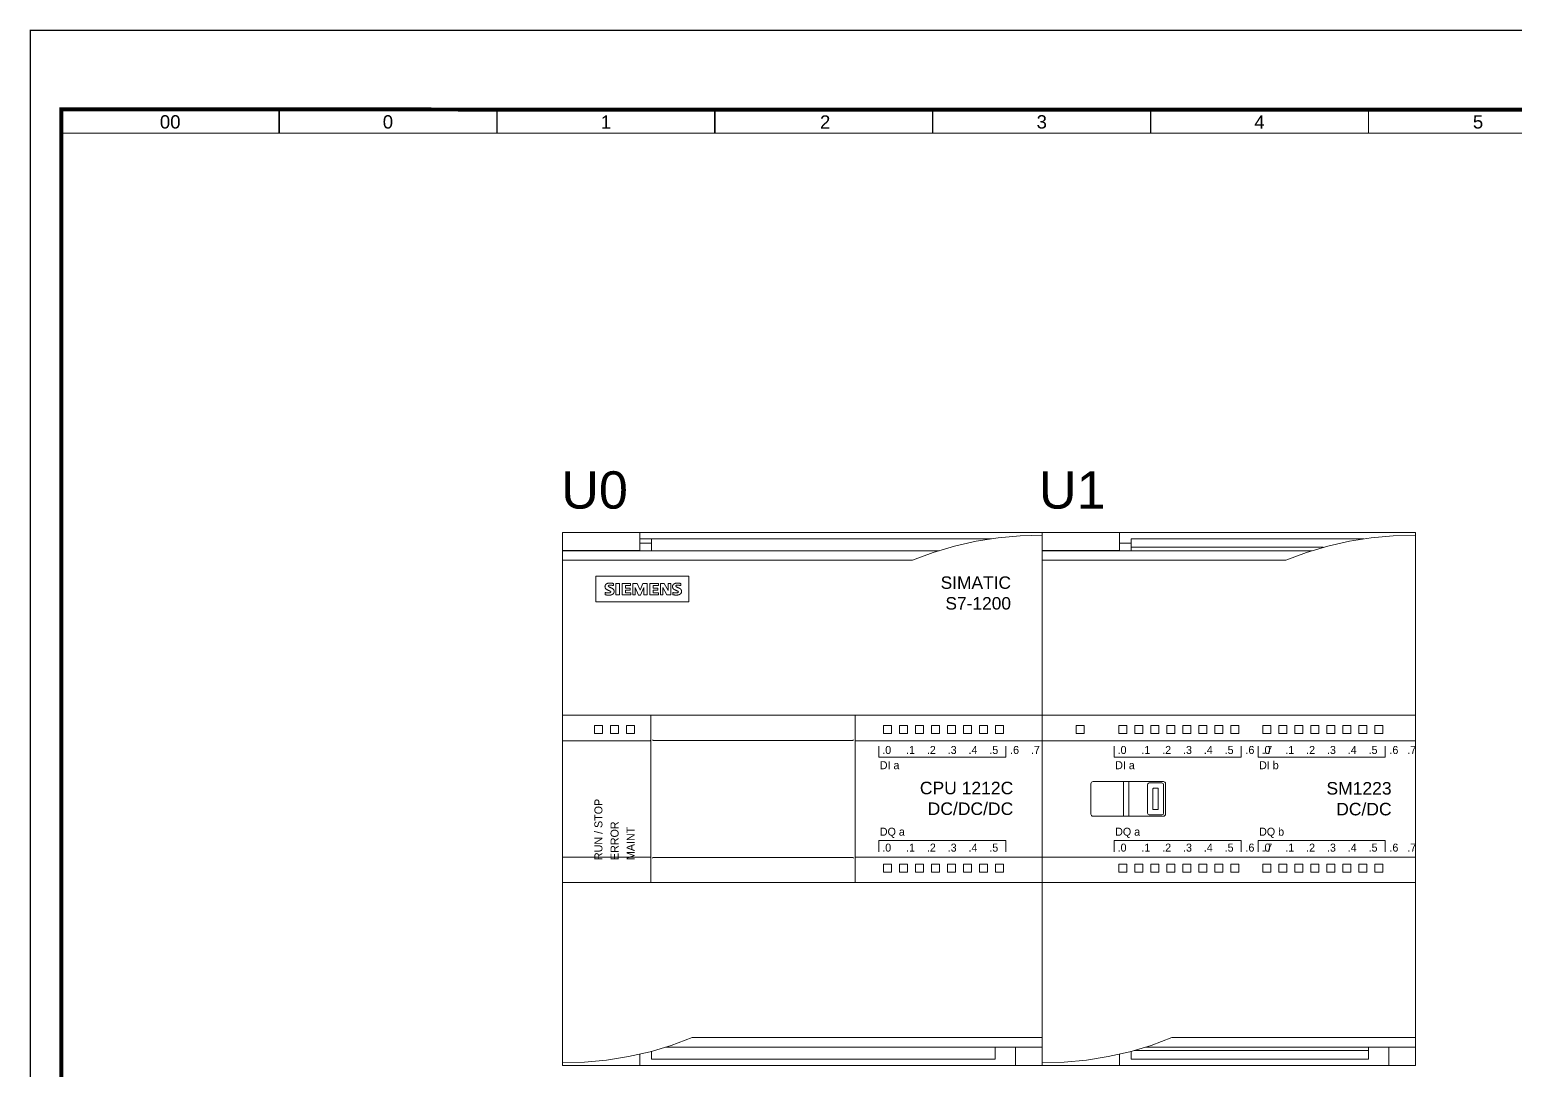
# Model space of a CAD drawing. Header units: millimetres. Extents: x 0 to 3797, y 0 to 1394.
# Drawn here: x 0 to 278.6, y 102 to 297.2 of the extents above; entities that cross this region are included whole.
import ezdxf
from ezdxf.enums import TextEntityAlignment as Align

# ---------------------------------------------------------------- set-up
doc = ezdxf.new("R2010")
doc.units = ezdxf.units.MM
doc.layers.add('eProC - L2', color=41, linetype='Continuous', lineweight=20)
doc.styles.get("Standard").update_dxf_attribs({"font": 'arial.ttf'})

# ---------------------------------------------------------------- blocks, each defined once
blk = doc.blocks.new('eProC_B1200_12')
at = {"layer": 'eProC - L2'}
for p, q in [((0, -46.8), (0, 0)), ((0, 0), (14.5, 0)), ((14.5, 0), (14.5, -0.16)), ((90, 0), (90, -0.15)), ((14.5, -0.16), (14.5, -0.58)), ((14.5, -0.58), (14.5, -1.26)), ((14.5, -1.2), (80.51, -1.2)), ((14.5, -1.26), (14.5, -2.2)), ((14.5, -2), (16.7, -2)), ((14.5, -2.2), (14.5, -3.39)), ((16.7, -1.2), (16.7, -2.8)), ((73.55, -2.58), (69.57, -3.76)), ((77.61, -1.66), (73.55, -2.58)), ((81.71, -1.01), (77.61, -1.66)), ((85.85, -0.63), (81.71, -1.01)), ((85, 0), (90, 0)), ((90, -0.53), (85.85, -0.63)), ((90, -0.15), (90, -0.53)), ((90, -100), (90, -0.4)), ((0, -3.43), (14.5, -3.43)), ((0, -3.44), (70.68, -3.44)), ((0, -5.21), (65.68, -5.21)), ((14.5, -3.39), (14.5, -3.43)), ((14.5, -3.43), (14.5, -3.44)), ((16.7, -2.8), (16.7, -3.3)), ((16.7, -3.3), (16.7, -3.44)), ((69.57, -3.76), (65.68, -5.21)), ((6.25, -8.23), (6.25, -13.03)), ((6.25, -8.23), (23.75, -8.23)), ((23.75, -8.23), (23.75, -13.03)), ((9.56, -10), (9.56, -9.59)), ((10.04, -11.74), (10.04, -9.57)), ((10.71, -9.57), (10.04, -9.57)), ((10.71, -11.74), (10.71, -9.57)), ((11.21, -11.74), (11.21, -9.57)), ((12.8, -9.57), (11.21, -9.57)), ((11.84, -10.46), (11.84, -9.98)), ((11.84, -9.98), (12.8, -9.98)), ((12.69, -10.46), (11.84, -10.46)), ((11.84, -11.33), (11.84, -10.83)), ((11.84, -10.83), (12.69, -10.83)), ((12.69, -10.83), (12.69, -10.46)), ((12.8, -9.98), (12.8, -9.57)), ((13.22, -11.74), (13.22, -9.57)), ((14, -9.57), (13.22, -9.57)), ((13.65, -11.74), (13.65, -10.37)), ((13.65, -10.37), (14.25, -11.77)), ((14.57, -10.87), (14, -9.57)), ((15.1, -9.57), (14.57, -10.87)), ((14.64, -11.77), (15.26, -10.35)), ((15.88, -9.57), (15.1, -9.57)), ((15.26, -11.74), (15.26, -10.35)), ((15.88, -11.74), (15.88, -9.57)), ((16.39, -11.74), (16.39, -9.57)), ((18, -9.57), (16.39, -9.57)), ((17.03, -10.46), (17.03, -9.98)), ((17.03, -9.98), (18, -9.98)), ((17.88, -10.46), (17.03, -10.46)), ((17.03, -11.33), (17.03, -10.83)), ((17.03, -10.83), (17.88, -10.83)), ((17.88, -10.83), (17.88, -10.46)), ((18, -9.98), (18, -9.57)), ((18.39, -11.74), (18.39, -9.57)), ((19.1, -9.57), (18.39, -9.57)), ((18.83, -11.74), (18.83, -10.37)), ((18.83, -10.37), (19.61, -11.74)), ((19.86, -10.9), (19.1, -9.57)), ((19.86, -9.57), (19.86, -10.9)), ((20.32, -9.57), (19.86, -9.57)), ((20.32, -11.74), (20.32, -9.57)), ((22.21, -10), (22.21, -9.59)), ((6.25, -13.03), (23.75, -13.03)), ((8.02, -11.7), (8.02, -11.26)), ((10.04, -11.74), (10.71, -11.74)), ((11.21, -11.74), (12.82, -11.74)), ((12.82, -11.33), (11.84, -11.33)), ((12.82, -11.74), (12.82, -11.33)), ((13.22, -11.74), (13.65, -11.74)), ((14.25, -11.77), (14.64, -11.77)), ((15.26, -11.74), (15.88, -11.74)), ((16.39, -11.74), (18.02, -11.74)), ((18.02, -11.33), (17.03, -11.33)), ((18.02, -11.74), (18.02, -11.33)), ((18.39, -11.74), (18.83, -11.74)), ((19.61, -11.74), (20.32, -11.74)), ((20.69, -11.67), (20.69, -11.26)), ((0, -34.32), (90, -34.32)), ((16.6, -65.68), (16.6, -34.32)), ((54.9, -34.32), (54.9, -65.68)), ((7.52, -36.25), (6.02, -36.25)), ((7.52, -37.75), (6.02, -37.75)), ((10.52, -36.25), (9.02, -36.25)), ((10.52, -37.75), (9.02, -37.75)), ((13.52, -36.25), (12.02, -36.25)), ((13.52, -37.75), (12.02, -37.75)), ((61.75, -36.25), (60.25, -36.25)), ((61.75, -37.75), (60.25, -37.75)), ((64.75, -36.25), (63.25, -36.25)), ((64.75, -37.75), (63.25, -37.75)), ((67.75, -36.25), (66.25, -36.25)), ((67.75, -37.75), (66.25, -37.75)), ((70.75, -36.25), (69.25, -36.25)), ((70.75, -37.75), (69.25, -37.75)), ((73.75, -36.25), (72.25, -36.25)), ((73.75, -37.75), (72.25, -37.75)), ((76.75, -36.25), (75.25, -36.25)), ((76.75, -37.75), (75.25, -37.75)), ((79.75, -36.25), (78.25, -36.25)), ((79.75, -37.75), (78.25, -37.75)), ((82.75, -36.25), (81.25, -36.25)), ((82.75, -37.75), (81.25, -37.75)), ((16.4, -39.08), (0, -39.08)), ((54.4, -39.03), (17.1, -39.03)), ((90, -39.08), (55.1, -39.08)), ((59.36, -40.08), (59.36, -42.17)), ((83.19, -42.17), (83.19, -40.08)), ((59.36, -42.17), (83.19, -42.17)), ((0, -100), (0, -46.84)), ((59.36, -59.92), (59.36, -57.83)), ((59.36, -57.83), (83.19, -57.83)), ((83.19, -57.83), (83.19, -59.92)), ((16.4, -60.92), (0, -60.92)), ((54.4, -60.97), (17.1, -60.97)), ((90, -60.92), (55.1, -60.92)), ((61.75, -62.25), (60.25, -62.25)), ((61.75, -63.75), (60.25, -63.75)), ((64.75, -62.25), (63.25, -62.25)), ((64.75, -63.75), (63.25, -63.75)), ((67.75, -62.25), (66.25, -62.25)), ((67.75, -63.75), (66.25, -63.75)), ((70.75, -62.25), (69.25, -62.25)), ((70.75, -63.75), (69.25, -63.75)), ((73.75, -62.25), (72.25, -62.25)), ((73.75, -63.75), (72.25, -63.75)), ((76.75, -62.25), (75.25, -62.25)), ((76.75, -63.75), (75.25, -63.75)), ((79.75, -62.25), (78.25, -62.25)), ((79.75, -63.75), (78.25, -63.75)), ((82.75, -62.25), (81.25, -62.25)), ((82.75, -63.75), (81.25, -63.75)), ((90, -65.68), (0, -65.68)), ((12.39, -98.34), (16.45, -97.42)), ((16.45, -97.42), (20.43, -96.24)), ((16.7, -98.8), (16.7, -97.35)), ((90, -96.56), (19.32, -96.56)), ((20.43, -96.24), (24.32, -94.79)), ((90, -94.79), (24.32, -94.79)), ((81.2, -96.7), (81.2, -96.56)), ((81.2, -97.2), (81.2, -96.7)), ((81.2, -98.8), (81.2, -97.2)), ((85, -96.57), (85, -96.56)), ((85, -96.61), (85, -96.57)), ((85, -96.57), (90, -96.57)), ((85, -97.8), (85, -96.61)), ((0, -99.47), (4.15, -99.37)), ((0, -99.47), (0, -99.85)), ((0, -99.85), (0, -100)), ((14.5, -100), (0, -100)), ((4.15, -99.37), (8.29, -98.99)), ((8.29, -98.99), (12.39, -98.34)), ((14.5, -97.9), (14.5, -98.8)), ((14.5, -98.8), (14.5, -99.45)), ((14.5, -99.45), (14.5, -99.85)), ((14.5, -99.85), (14.5, -100)), ((81.2, -98.8), (16.7, -98.8)), ((85, -98.74), (85, -97.8)), ((85, -99.42), (85, -98.74)), ((85, -99.84), (85, -99.42)), ((85, -100), (85, -99.84)), ((90, -100), (85, -100))]:
    blk.add_line(p, q, dxfattribs=at)
for points in [[(90, 0), (14.5, 0)], [(9.56, -9.59), (9.47, -9.57), (9.38, -9.56), (9.29, -9.54), (9.24, -9.54), (9.19, -9.53), (9.13, -9.52), (9.08, -9.52), (9.04, -9.51), (9.01, -9.51), (8.97, -9.51), (8.93, -9.51), (8.9, -9.51), (8.86, -9.51), (8.83, -9.51), (8.79, -9.51), (8.76, -9.52), (8.73, -9.52), (8.69, -9.52), (8.66, -9.53), (8.63, -9.53), (8.6, -9.54), (8.57, -9.55), (8.54, -9.55), (8.51, -9.56), (8.48, -9.57), (8.45, -9.58), (8.43, -9.59), (8.4, -9.6), (8.37, -9.61), (8.35, -9.63), (8.32, -9.64), (8.3, -9.65), (8.28, -9.66), (8.26, -9.68), (8.24, -9.69), (8.23, -9.7), (8.21, -9.72), (8.19, -9.73), (8.17, -9.74), (8.16, -9.76), (8.14, -9.78), (8.13, -9.79), (8.12, -9.81), (8.1, -9.82), (8.09, -9.84), (8.08, -9.86), (8.07, -9.88), (8.06, -9.89), (8.05, -9.91), (8.04, -9.93), (8.03, -9.95), (8.03, -9.97), (8.02, -9.99), (8.02, -10.01), (8.01, -10.03), (8.01, -10.05), (8, -10.07), (8, -10.1), (8, -10.12), (8, -10.14), (7.99, -10.16), (7.99, -10.18)], [(7.99, -10.18), (7.99, -10.19), (7.99, -10.21), (8, -10.23), (8, -10.25), (8, -10.27), (8, -10.29), (8.01, -10.31), (8.01, -10.33), (8.01, -10.34), (8.02, -10.36), (8.03, -10.38), (8.03, -10.4), (8.04, -10.42), (8.05, -10.44), (8.06, -10.45), (8.07, -10.47), (8.07, -10.49), (8.09, -10.5), (8.1, -10.52), (8.11, -10.54), (8.12, -10.55), (8.13, -10.57), (8.15, -10.58), (8.16, -10.6), (8.18, -10.62), (8.19, -10.63), (8.21, -10.64), (8.22, -10.66), (8.24, -10.67), (8.26, -10.68), (8.28, -10.7), (8.3, -10.71), (8.33, -10.73), (8.35, -10.74), (8.38, -10.76), (8.43, -10.78), (8.47, -10.8), (8.51, -10.82), (8.56, -10.84), (8.61, -10.86), (8.65, -10.88), (8.7, -10.9), (8.75, -10.92), (8.8, -10.94), (8.83, -10.96), (8.85, -10.97), (8.88, -10.98), (8.91, -10.99), (8.93, -11.01), (8.96, -11.02), (8.97, -11.03), (8.98, -11.04), (9, -11.05), (9.01, -11.06), (9.02, -11.07), (9.03, -11.08), (9.04, -11.09), (9.05, -11.1), (9.06, -11.11), (9.06, -11.12), (9.07, -11.12), (9.07, -11.13), (9.07, -11.14), (9.08, -11.15), (9.08, -11.16), (9.08, -11.17), (9.08, -11.18), (9.08, -11.18)], [(8.02, -11.7), (8.06, -11.71), (8.11, -11.72), (8.16, -11.73), (8.2, -11.74), (8.25, -11.75), (8.29, -11.76), (8.34, -11.77), (8.38, -11.78), (8.42, -11.78), (8.47, -11.79), (8.51, -11.79), (8.55, -11.8), (8.59, -11.8), (8.63, -11.8), (8.67, -11.8), (8.72, -11.8), (8.76, -11.8), (8.8, -11.8), (8.84, -11.79), (8.89, -11.79), (8.93, -11.78), (8.96, -11.78), (8.99, -11.77), (9.03, -11.77), (9.06, -11.76), (9.09, -11.75), (9.12, -11.74), (9.16, -11.74), (9.18, -11.73), (9.21, -11.72), (9.24, -11.71), (9.27, -11.69), (9.3, -11.68), (9.33, -11.67), (9.35, -11.65), (9.38, -11.64), (9.4, -11.63), (9.42, -11.62), (9.44, -11.6), (9.46, -11.59), (9.48, -11.58), (9.5, -11.56), (9.52, -11.55), (9.53, -11.53), (9.55, -11.51), (9.57, -11.5), (9.58, -11.48), (9.59, -11.46), (9.61, -11.44), (9.62, -11.43), (9.63, -11.41), (9.64, -11.39), (9.65, -11.37), (9.66, -11.35), (9.67, -11.33), (9.68, -11.31), (9.68, -11.29), (9.69, -11.26), (9.69, -11.24), (9.7, -11.22), (9.7, -11.2), (9.7, -11.17), (9.71, -11.15), (9.71, -11.13), (9.71, -11.11)], [(8.62, -10.06), (8.62, -10.05), (8.62, -10.05), (8.62, -10.04), (8.62, -10.03), (8.62, -10.03), (8.63, -10.02), (8.63, -10.02), (8.63, -10.01), (8.64, -10.01), (8.64, -10), (8.65, -9.99), (8.65, -9.99), (8.66, -9.98), (8.66, -9.97), (8.67, -9.97), (8.68, -9.96), (8.68, -9.96), (8.7, -9.95), (8.71, -9.95), (8.72, -9.94), (8.73, -9.94), (8.74, -9.93), (8.75, -9.93), (8.77, -9.92), (8.78, -9.92), (8.8, -9.91), (8.82, -9.91), (8.84, -9.9), (8.85, -9.9), (8.87, -9.9), (8.89, -9.89), (8.91, -9.89), (8.93, -9.89), (8.95, -9.89), (8.97, -9.89), (8.99, -9.89), (9.01, -9.89), (9.03, -9.89), (9.05, -9.89), (9.07, -9.89), (9.09, -9.89), (9.12, -9.9), (9.14, -9.9), (9.16, -9.9), (9.19, -9.91), (9.21, -9.91), (9.24, -9.91), (9.27, -9.92), (9.29, -9.93), (9.32, -9.93), (9.35, -9.94), (9.38, -9.95), (9.42, -9.96), (9.45, -9.97), (9.49, -9.98), (9.52, -9.99), (9.56, -10)], [(8.62, -10.07), (8.62, -10.07), (8.62, -10.07), (8.62, -10.07), (8.62, -10.07), (8.62, -10.07), (8.62, -10.06), (8.62, -10.06), (8.62, -10.06), (8.62, -10.06), (8.62, -10.06), (8.62, -10.06), (8.62, -10.06), (8.62, -10.06), (8.62, -10.06)], [(9.71, -11.08), (9.71, -11.06), (9.71, -11.04), (9.7, -11.02), (9.7, -11), (9.7, -10.98), (9.7, -10.96), (9.69, -10.94), (9.69, -10.92), (9.68, -10.9), (9.68, -10.88), (9.67, -10.86), (9.66, -10.84), (9.65, -10.83), (9.65, -10.81), (9.64, -10.79), (9.63, -10.77), (9.62, -10.75), (9.61, -10.74), (9.59, -10.72), (9.58, -10.71), (9.57, -10.69), (9.56, -10.67), (9.54, -10.66), (9.53, -10.64), (9.51, -10.63), (9.49, -10.61), (9.48, -10.6), (9.46, -10.58), (9.44, -10.57), (9.43, -10.56), (9.4, -10.54), (9.38, -10.53), (9.36, -10.52), (9.34, -10.5), (9.31, -10.49), (9.27, -10.47), (9.23, -10.45), (9.18, -10.42), (9.14, -10.4), (9.08, -10.38), (9.02, -10.35), (8.96, -10.32), (8.9, -10.3), (8.87, -10.28), (8.85, -10.27), (8.82, -10.26), (8.8, -10.25), (8.77, -10.23), (8.74, -10.22), (8.73, -10.21), (8.72, -10.2), (8.71, -10.19), (8.69, -10.18), (8.68, -10.17), (8.67, -10.16), (8.66, -10.15), (8.65, -10.14), (8.65, -10.13), (8.64, -10.12), (8.64, -10.11), (8.63, -10.11), (8.63, -10.1), (8.62, -10.09), (8.62, -10.08), (8.62, -10.07), (8.62, -10.06)], [(22.21, -9.59), (22.12, -9.58), (22.03, -9.56), (21.94, -9.55), (21.89, -9.54), (21.84, -9.53), (21.79, -9.53), (21.74, -9.52), (21.7, -9.52), (21.66, -9.52), (21.62, -9.51), (21.59, -9.51), (21.55, -9.51), (21.52, -9.51), (21.49, -9.52), (21.45, -9.52), (21.42, -9.52), (21.39, -9.53), (21.35, -9.53), (21.32, -9.54), (21.29, -9.54), (21.26, -9.55), (21.23, -9.55), (21.2, -9.56), (21.18, -9.57), (21.15, -9.58), (21.12, -9.59), (21.09, -9.6), (21.07, -9.61), (21.04, -9.62), (21.02, -9.64), (20.99, -9.65), (20.97, -9.66), (20.95, -9.68), (20.93, -9.69), (20.91, -9.7), (20.89, -9.71), (20.88, -9.73), (20.86, -9.74), (20.84, -9.76), (20.83, -9.77), (20.81, -9.79), (20.8, -9.8), (20.78, -9.82), (20.77, -9.84), (20.76, -9.85), (20.75, -9.87), (20.74, -9.89), (20.73, -9.9), (20.72, -9.92), (20.71, -9.94), (20.7, -9.96), (20.7, -9.98), (20.69, -10), (20.68, -10.02), (20.68, -10.04), (20.67, -10.06), (20.67, -10.08), (20.67, -10.1), (20.67, -10.12), (20.66, -10.14), (20.66, -10.16), (20.66, -10.18)], [(20.66, -10.18), (20.66, -10.19), (20.66, -10.21), (20.66, -10.23), (20.67, -10.25), (20.67, -10.27), (20.67, -10.29), (20.67, -10.31), (20.68, -10.33), (20.68, -10.35), (20.69, -10.37), (20.7, -10.38), (20.7, -10.4), (20.71, -10.42), (20.72, -10.44), (20.73, -10.46), (20.74, -10.47), (20.75, -10.49), (20.76, -10.51), (20.77, -10.52), (20.78, -10.54), (20.79, -10.55), (20.8, -10.57), (20.82, -10.59), (20.83, -10.6), (20.85, -10.62), (20.86, -10.63), (20.88, -10.65), (20.9, -10.66), (20.91, -10.67), (20.93, -10.69), (20.95, -10.7), (20.98, -10.71), (21, -10.73), (21.03, -10.75), (21.06, -10.76), (21.1, -10.78), (21.15, -10.8), (21.19, -10.82), (21.23, -10.84), (21.28, -10.86), (21.33, -10.89), (21.38, -10.91), (21.43, -10.93), (21.48, -10.95), (21.51, -10.96), (21.54, -10.97), (21.57, -10.99), (21.6, -11.01), (21.63, -11.02), (21.65, -11.03), (21.66, -11.04), (21.67, -11.05), (21.68, -11.06), (21.7, -11.07), (21.71, -11.08), (21.72, -11.09), (21.73, -11.1), (21.73, -11.11), (21.74, -11.11), (21.74, -11.12), (21.75, -11.13), (21.75, -11.14), (21.75, -11.15), (21.76, -11.15), (21.76, -11.16), (21.76, -11.17), (21.76, -11.18)], [(20.69, -11.67), (20.74, -11.69), (20.78, -11.7), (20.83, -11.71), (20.87, -11.72), (20.92, -11.73), (20.96, -11.74), (21.01, -11.75), (21.05, -11.75), (21.09, -11.76), (21.14, -11.76), (21.18, -11.77), (21.22, -11.77), (21.26, -11.77), (21.3, -11.77), (21.34, -11.77), (21.38, -11.77), (21.42, -11.77), (21.45, -11.77), (21.49, -11.77), (21.53, -11.77), (21.56, -11.76), (21.6, -11.76), (21.63, -11.75), (21.66, -11.75), (21.69, -11.74), (21.73, -11.73), (21.76, -11.73), (21.79, -11.72), (21.82, -11.71), (21.85, -11.7), (21.88, -11.69), (21.91, -11.68), (21.94, -11.67), (21.96, -11.65), (21.99, -11.64), (22.02, -11.63), (22.04, -11.62), (22.06, -11.6), (22.08, -11.59), (22.1, -11.58), (22.12, -11.56), (22.14, -11.55), (22.16, -11.53), (22.17, -11.52), (22.19, -11.5), (22.21, -11.49), (22.22, -11.47), (22.24, -11.45), (22.25, -11.44), (22.26, -11.42), (22.27, -11.4), (22.29, -11.38), (22.3, -11.36), (22.31, -11.34), (22.31, -11.32), (22.32, -11.3), (22.33, -11.28), (22.34, -11.26), (22.34, -11.24), (22.35, -11.22), (22.35, -11.2), (22.35, -11.17), (22.36, -11.15), (22.36, -11.13), (22.36, -11.11), (22.36, -11.08)], [(21.28, -10.07), (21.28, -10.06), (21.28, -10.05), (21.28, -10.05), (21.29, -10.04), (21.29, -10.03), (21.29, -10.03), (21.29, -10.02), (21.29, -10.01), (21.3, -10.01), (21.3, -10), (21.31, -9.99), (21.31, -9.99), (21.31, -9.98), (21.32, -9.98), (21.32, -9.97), (21.33, -9.97), (21.34, -9.96), (21.34, -9.95), (21.35, -9.95), (21.36, -9.94), (21.37, -9.94), (21.38, -9.93), (21.39, -9.93), (21.4, -9.93), (21.4, -9.92), (21.41, -9.92), (21.42, -9.92), (21.43, -9.92), (21.44, -9.91), (21.46, -9.91), (21.48, -9.91), (21.5, -9.9), (21.51, -9.9), (21.53, -9.9), (21.55, -9.9), (21.57, -9.9), (21.59, -9.89), (21.61, -9.89), (21.62, -9.89), (21.64, -9.89), (21.67, -9.89), (21.69, -9.89), (21.72, -9.9), (21.75, -9.9), (21.77, -9.9), (21.8, -9.9), (21.82, -9.91), (21.85, -9.91), (21.88, -9.91), (21.9, -9.92), (21.93, -9.92), (21.96, -9.93), (21.99, -9.94), (22.01, -9.94), (22.04, -9.95), (22.07, -9.96), (22.1, -9.97), (22.12, -9.97), (22.15, -9.98), (22.18, -9.99), (22.21, -10)], [(22.36, -11.08), (22.36, -11.08), (22.36, -11.06), (22.36, -11.04), (22.36, -11.02), (22.35, -11), (22.35, -10.98), (22.35, -10.96), (22.34, -10.94), (22.34, -10.92), (22.33, -10.9), (22.33, -10.88), (22.32, -10.86), (22.31, -10.84), (22.31, -10.83), (22.3, -10.81), (22.29, -10.79), (22.28, -10.77), (22.27, -10.76), (22.26, -10.74), (22.25, -10.72), (22.24, -10.71), (22.22, -10.69), (22.21, -10.67), (22.19, -10.66), (22.18, -10.64), (22.16, -10.63), (22.15, -10.61), (22.13, -10.6), (22.12, -10.59), (22.1, -10.57), (22.08, -10.56), (22.05, -10.54), (22.03, -10.53), (22, -10.51), (21.97, -10.5), (21.93, -10.47), (21.89, -10.45), (21.84, -10.43), (21.8, -10.41), (21.74, -10.38), (21.68, -10.36), (21.62, -10.33), (21.56, -10.31), (21.54, -10.29), (21.51, -10.28), (21.48, -10.27), (21.46, -10.26), (21.43, -10.24), (21.41, -10.23), (21.39, -10.22), (21.38, -10.21), (21.37, -10.2), (21.36, -10.19), (21.35, -10.18), (21.33, -10.17), (21.32, -10.16), (21.31, -10.15), (21.31, -10.14), (21.3, -10.13), (21.3, -10.12), (21.29, -10.12), (21.29, -10.11), (21.29, -10.1), (21.29, -10.09), (21.28, -10.08), (21.28, -10.07), (21.28, -10.07)], [(9.08, -11.18), (9.08, -11.19), (9.08, -11.19), (9.08, -11.2), (9.08, -11.21), (9.08, -11.21), (9.07, -11.22), (9.07, -11.23), (9.07, -11.23), (9.06, -11.24), (9.06, -11.25), (9.05, -11.25), (9.05, -11.26), (9.04, -11.27), (9.03, -11.27), (9.03, -11.28), (9.02, -11.29), (9.01, -11.29), (9, -11.3), (8.99, -11.3), (8.98, -11.31), (8.97, -11.31), (8.95, -11.32), (8.94, -11.32), (8.93, -11.33), (8.91, -11.33), (8.9, -11.34), (8.88, -11.34), (8.86, -11.35), (8.84, -11.35), (8.82, -11.36), (8.8, -11.36), (8.77, -11.36), (8.75, -11.37), (8.72, -11.37), (8.7, -11.37), (8.67, -11.37), (8.64, -11.37), (8.61, -11.37), (8.59, -11.37), (8.56, -11.37), (8.53, -11.37), (8.5, -11.37), (8.48, -11.37), (8.45, -11.37), (8.42, -11.36), (8.39, -11.36), (8.37, -11.36), (8.34, -11.35), (8.31, -11.35), (8.29, -11.34), (8.26, -11.34), (8.23, -11.33), (8.21, -11.32), (8.18, -11.32), (8.15, -11.31), (8.12, -11.3), (8.1, -11.29), (8.07, -11.28), (8.04, -11.27), (8.02, -11.26)], [(21.76, -11.18), (21.76, -11.18), (21.76, -11.19), (21.76, -11.2), (21.76, -11.2), (21.75, -11.21), (21.75, -11.22), (21.75, -11.22), (21.74, -11.23), (21.74, -11.23), (21.74, -11.24), (21.73, -11.25), (21.73, -11.25), (21.72, -11.26), (21.71, -11.27), (21.7, -11.27), (21.7, -11.28), (21.69, -11.28), (21.68, -11.29), (21.67, -11.29), (21.66, -11.3), (21.64, -11.31), (21.63, -11.31), (21.62, -11.32), (21.6, -11.32), (21.59, -11.33), (21.57, -11.33), (21.56, -11.34), (21.54, -11.34), (21.51, -11.35), (21.49, -11.35), (21.47, -11.35), (21.44, -11.36), (21.42, -11.36), (21.39, -11.36), (21.37, -11.37), (21.34, -11.37), (21.31, -11.37), (21.28, -11.37), (21.26, -11.37), (21.23, -11.37), (21.2, -11.37), (21.18, -11.37), (21.15, -11.37), (21.12, -11.37), (21.09, -11.36), (21.07, -11.36), (21.04, -11.36), (21.01, -11.35), (20.99, -11.35), (20.96, -11.34), (20.93, -11.34), (20.9, -11.33), (20.88, -11.32), (20.85, -11.32), (20.82, -11.31), (20.8, -11.3), (20.77, -11.29), (20.74, -11.28), (20.72, -11.27), (20.69, -11.26)], [(6.02, -37.75), (6.02, -37.25), (6.02, -36.75), (6.02, -36.25)], [(7.52, -37.75), (7.52, -37.25), (7.52, -36.75), (7.52, -36.25)], [(9.02, -37.75), (9.02, -37.25), (9.02, -36.75), (9.02, -36.25)], [(10.52, -37.75), (10.52, -37.25), (10.52, -36.75), (10.52, -36.25)], [(12.02, -37.75), (12.02, -37.25), (12.02, -36.75), (12.02, -36.25)], [(13.52, -37.75), (13.52, -37.25), (13.52, -36.75), (13.52, -36.25)], [(16.6, -39), (16.6, -39.01), (16.6, -39.01), (16.6, -39.01), (16.6, -39.01), (16.6, -39.01), (16.6, -39.01), (16.6, -39.02), (16.6, -39.02), (16.6, -39.02), (16.59, -39.02), (16.59, -39.02), (16.59, -39.03), (16.59, -39.03), (16.59, -39.03), (16.59, -39.03), (16.59, -39.03), (16.59, -39.03), (16.58, -39.04), (16.58, -39.04), (16.58, -39.04), (16.58, -39.04), (16.57, -39.04), (16.57, -39.05), (16.57, -39.05), (16.57, -39.05), (16.56, -39.05), (16.56, -39.05), (16.56, -39.05), (16.55, -39.06), (16.55, -39.06), (16.55, -39.06), (16.54, -39.06), (16.54, -39.06), (16.53, -39.06), (16.53, -39.07), (16.52, -39.07), (16.52, -39.07), (16.51, -39.07), (16.51, -39.07), (16.5, -39.07), (16.5, -39.07), (16.49, -39.08), (16.49, -39.08), (16.48, -39.08), (16.47, -39.08), (16.47, -39.08), (16.46, -39.08), (16.45, -39.08), (16.45, -39.08), (16.44, -39.08), (16.43, -39.08), (16.43, -39.08), (16.42, -39.08), (16.41, -39.08), (16.41, -39.08), (16.4, -39.08)], [(16.9, -38.89), (16.9, -38.89), (16.9, -38.9), (16.9, -38.9), (16.9, -38.9), (16.9, -38.91), (16.9, -38.91), (16.9, -38.91), (16.9, -38.92), (16.9, -38.92), (16.91, -38.92), (16.91, -38.92), (16.91, -38.93), (16.91, -38.93), (16.91, -38.93), (16.91, -38.94), (16.91, -38.94), (16.92, -38.94), (16.92, -38.95), (16.92, -38.95), (16.92, -38.95), (16.92, -38.95), (16.92, -38.96), (16.93, -38.96), (16.93, -38.96), (16.93, -38.96), (16.94, -38.97), (16.94, -38.97), (16.94, -38.97), (16.94, -38.98), (16.95, -38.98), (16.95, -38.98), (16.95, -38.98), (16.96, -38.99), (16.96, -38.99), (16.97, -38.99), (16.97, -38.99), (16.97, -39), (16.98, -39), (16.98, -39), (16.98, -39), (16.99, -39), (16.99, -39), (17, -39.01), (17, -39.01), (17.01, -39.01), (17.01, -39.01), (17.02, -39.01), (17.02, -39.01), (17.03, -39.02), (17.03, -39.02), (17.04, -39.02), (17.04, -39.02), (17.05, -39.02), (17.05, -39.02), (17.06, -39.02), (17.06, -39.02), (17.07, -39.02), (17.07, -39.02), (17.08, -39.03), (17.08, -39.03), (17.09, -39.03), (17.09, -39.03), (17.1, -39.03)], [(54.6, -38.89), (54.6, -38.89), (54.6, -38.9), (54.6, -38.9), (54.6, -38.9), (54.6, -38.91), (54.6, -38.91), (54.6, -38.91), (54.6, -38.92), (54.6, -38.92), (54.59, -38.92), (54.59, -38.92), (54.59, -38.93), (54.59, -38.93), (54.59, -38.93), (54.59, -38.94), (54.59, -38.94), (54.58, -38.94), (54.58, -38.95), (54.58, -38.95), (54.58, -38.95), (54.58, -38.95), (54.58, -38.96), (54.57, -38.96), (54.57, -38.96), (54.57, -38.96), (54.56, -38.97), (54.56, -38.97), (54.56, -38.97), (54.56, -38.98), (54.55, -38.98), (54.55, -38.98), (54.55, -38.98), (54.54, -38.99), (54.54, -38.99), (54.53, -38.99), (54.53, -38.99), (54.53, -39), (54.52, -39), (54.52, -39), (54.52, -39), (54.51, -39), (54.51, -39), (54.5, -39.01), (54.5, -39.01), (54.49, -39.01), (54.49, -39.01), (54.48, -39.01), (54.48, -39.01), (54.47, -39.02), (54.47, -39.02), (54.46, -39.02), (54.46, -39.02), (54.45, -39.02), (54.45, -39.02), (54.44, -39.02), (54.44, -39.02), (54.43, -39.02), (54.43, -39.02), (54.42, -39.03), (54.42, -39.03), (54.41, -39.03), (54.41, -39.03), (54.4, -39.03)], [(54.9, -39), (54.9, -39.01), (54.9, -39.01), (54.9, -39.01), (54.9, -39.01), (54.9, -39.01), (54.9, -39.01), (54.9, -39.02), (54.9, -39.02), (54.9, -39.02), (54.91, -39.02), (54.91, -39.02), (54.91, -39.03), (54.91, -39.03), (54.91, -39.03), (54.91, -39.03), (54.91, -39.03), (54.91, -39.03), (54.92, -39.04), (54.92, -39.04), (54.92, -39.04), (54.92, -39.04), (54.93, -39.04), (54.93, -39.05), (54.93, -39.05), (54.93, -39.05), (54.94, -39.05), (54.94, -39.05), (54.94, -39.05), (54.95, -39.06), (54.95, -39.06), (54.95, -39.06), (54.96, -39.06), (54.96, -39.06), (54.97, -39.06), (54.97, -39.07), (54.98, -39.07), (54.98, -39.07), (54.99, -39.07), (54.99, -39.07), (55, -39.07), (55, -39.07), (55.01, -39.08), (55.01, -39.08), (55.02, -39.08), (55.03, -39.08), (55.03, -39.08), (55.04, -39.08), (55.05, -39.08), (55.05, -39.08), (55.06, -39.08), (55.07, -39.08), (55.07, -39.08), (55.08, -39.08), (55.09, -39.08), (55.09, -39.08), (55.1, -39.08)], [(60.25, -37.75), (60.25, -37.25), (60.25, -36.75), (60.25, -36.25)], [(61.75, -37.75), (61.75, -37.25), (61.75, -36.75), (61.75, -36.25)], [(63.25, -37.75), (63.25, -37.25), (63.25, -36.75), (63.25, -36.25)], [(64.75, -37.75), (64.75, -37.25), (64.75, -36.75), (64.75, -36.25)], [(66.25, -37.75), (66.25, -37.25), (66.25, -36.75), (66.25, -36.25)], [(67.75, -37.75), (67.75, -37.25), (67.75, -36.75), (67.75, -36.25)], [(69.25, -37.75), (69.25, -37.25), (69.25, -36.75), (69.25, -36.25)], [(70.75, -37.75), (70.75, -37.25), (70.75, -36.75), (70.75, -36.25)], [(72.25, -37.75), (72.25, -37.25), (72.25, -36.75), (72.25, -36.25)], [(73.75, -37.75), (73.75, -37.25), (73.75, -36.75), (73.75, -36.25)], [(75.25, -37.75), (75.25, -37.25), (75.25, -36.75), (75.25, -36.25)], [(76.75, -37.75), (76.75, -37.25), (76.75, -36.75), (76.75, -36.25)], [(78.25, -37.75), (78.25, -37.25), (78.25, -36.75), (78.25, -36.25)], [(79.75, -37.75), (79.75, -37.25), (79.75, -36.75), (79.75, -36.25)], [(81.25, -37.75), (81.25, -37.25), (81.25, -36.75), (81.25, -36.25)], [(82.75, -37.75), (82.75, -37.25), (82.75, -36.75), (82.75, -36.25)], [(16.6, -61), (16.6, -60.99), (16.6, -60.99), (16.6, -60.99), (16.6, -60.99), (16.6, -60.99), (16.6, -60.99), (16.6, -60.98), (16.6, -60.98), (16.6, -60.98), (16.59, -60.98), (16.59, -60.98), (16.59, -60.97), (16.59, -60.97), (16.59, -60.97), (16.59, -60.97), (16.59, -60.97), (16.59, -60.97), (16.58, -60.96), (16.58, -60.96), (16.58, -60.96), (16.58, -60.96), (16.57, -60.96), (16.57, -60.95), (16.57, -60.95), (16.57, -60.95), (16.56, -60.95), (16.56, -60.95), (16.56, -60.95), (16.55, -60.94), (16.55, -60.94), (16.55, -60.94), (16.54, -60.94), (16.54, -60.94), (16.53, -60.94), (16.53, -60.93), (16.52, -60.93), (16.52, -60.93), (16.51, -60.93), (16.51, -60.93), (16.5, -60.93), (16.5, -60.93), (16.49, -60.92), (16.49, -60.92), (16.48, -60.92), (16.47, -60.92), (16.47, -60.92), (16.46, -60.92), (16.45, -60.92), (16.45, -60.92), (16.44, -60.92), (16.43, -60.92), (16.43, -60.92), (16.42, -60.92), (16.41, -60.92), (16.41, -60.92), (16.4, -60.92)], [(16.9, -61.11), (16.9, -61.11), (16.9, -61.1), (16.9, -61.1), (16.9, -61.1), (16.9, -61.09), (16.9, -61.09), (16.9, -61.09), (16.9, -61.08), (16.9, -61.08), (16.91, -61.08), (16.91, -61.08), (16.91, -61.07), (16.91, -61.07), (16.91, -61.07), (16.91, -61.06), (16.91, -61.06), (16.92, -61.06), (16.92, -61.05), (16.92, -61.05), (16.92, -61.05), (16.92, -61.05), (16.92, -61.04), (16.93, -61.04), (16.93, -61.04), (16.93, -61.04), (16.94, -61.03), (16.94, -61.03), (16.94, -61.03), (16.94, -61.02), (16.95, -61.02), (16.95, -61.02), (16.95, -61.02), (16.96, -61.01), (16.96, -61.01), (16.97, -61.01), (16.97, -61.01), (16.97, -61), (16.98, -61), (16.98, -61), (16.98, -61), (16.99, -61), (16.99, -61), (17, -60.99), (17, -60.99), (17.01, -60.99), (17.01, -60.99), (17.02, -60.99), (17.02, -60.99), (17.03, -60.98), (17.03, -60.98), (17.04, -60.98), (17.04, -60.98), (17.05, -60.98), (17.05, -60.98), (17.06, -60.98), (17.06, -60.98), (17.07, -60.98), (17.07, -60.98), (17.08, -60.97), (17.08, -60.97), (17.09, -60.97), (17.09, -60.97), (17.1, -60.97)], [(54.6, -61.11), (54.6, -61.11), (54.6, -61.1), (54.6, -61.1), (54.6, -61.1), (54.6, -61.09), (54.6, -61.09), (54.6, -61.09), (54.6, -61.08), (54.6, -61.08), (54.59, -61.08), (54.59, -61.08), (54.59, -61.07), (54.59, -61.07), (54.59, -61.07), (54.59, -61.06), (54.59, -61.06), (54.58, -61.06), (54.58, -61.05), (54.58, -61.05), (54.58, -61.05), (54.58, -61.05), (54.58, -61.04), (54.57, -61.04), (54.57, -61.04), (54.57, -61.04), (54.56, -61.03), (54.56, -61.03), (54.56, -61.03), (54.56, -61.02), (54.55, -61.02), (54.55, -61.02), (54.55, -61.02), (54.54, -61.01), (54.54, -61.01), (54.53, -61.01), (54.53, -61.01), (54.53, -61), (54.52, -61), (54.52, -61), (54.52, -61), (54.51, -61), (54.51, -61), (54.5, -60.99), (54.5, -60.99), (54.49, -60.99), (54.49, -60.99), (54.48, -60.99), (54.48, -60.99), (54.47, -60.98), (54.47, -60.98), (54.46, -60.98), (54.46, -60.98), (54.45, -60.98), (54.45, -60.98), (54.44, -60.98), (54.44, -60.98), (54.43, -60.98), (54.43, -60.98), (54.42, -60.97), (54.42, -60.97), (54.41, -60.97), (54.41, -60.97), (54.4, -60.97)], [(54.9, -61), (54.9, -60.99), (54.9, -60.99), (54.9, -60.99), (54.9, -60.99), (54.9, -60.99), (54.9, -60.99), (54.9, -60.98), (54.9, -60.98), (54.9, -60.98), (54.91, -60.98), (54.91, -60.98), (54.91, -60.97), (54.91, -60.97), (54.91, -60.97), (54.91, -60.97), (54.91, -60.97), (54.91, -60.97), (54.92, -60.96), (54.92, -60.96), (54.92, -60.96), (54.92, -60.96), (54.93, -60.96), (54.93, -60.95), (54.93, -60.95), (54.93, -60.95), (54.94, -60.95), (54.94, -60.95), (54.94, -60.95), (54.95, -60.94), (54.95, -60.94), (54.95, -60.94), (54.96, -60.94), (54.96, -60.94), (54.97, -60.94), (54.97, -60.93), (54.98, -60.93), (54.98, -60.93), (54.99, -60.93), (54.99, -60.93), (55, -60.93), (55, -60.93), (55.01, -60.92), (55.01, -60.92), (55.02, -60.92), (55.03, -60.92), (55.03, -60.92), (55.04, -60.92), (55.05, -60.92), (55.05, -60.92), (55.06, -60.92), (55.07, -60.92), (55.07, -60.92), (55.08, -60.92), (55.09, -60.92), (55.09, -60.92), (55.1, -60.92)], [(60.25, -63.75), (60.25, -63.25), (60.25, -62.75), (60.25, -62.25)], [(61.75, -63.75), (61.75, -63.25), (61.75, -62.75), (61.75, -62.25)], [(63.25, -63.75), (63.25, -63.25), (63.25, -62.75), (63.25, -62.25)], [(64.75, -63.75), (64.75, -63.25), (64.75, -62.75), (64.75, -62.25)], [(66.25, -63.75), (66.25, -63.25), (66.25, -62.75), (66.25, -62.25)], [(67.75, -63.75), (67.75, -63.25), (67.75, -62.75), (67.75, -62.25)], [(69.25, -63.75), (69.25, -63.25), (69.25, -62.75), (69.25, -62.25)], [(70.75, -63.75), (70.75, -63.25), (70.75, -62.75), (70.75, -62.25)], [(72.25, -63.75), (72.25, -63.25), (72.25, -62.75), (72.25, -62.25)], [(73.75, -63.75), (73.75, -63.25), (73.75, -62.75), (73.75, -62.25)], [(75.25, -63.75), (75.25, -63.25), (75.25, -62.75), (75.25, -62.25)], [(76.75, -63.75), (76.75, -63.25), (76.75, -62.75), (76.75, -62.25)], [(78.25, -63.75), (78.25, -63.25), (78.25, -62.75), (78.25, -62.25)], [(79.75, -63.75), (79.75, -63.25), (79.75, -62.75), (79.75, -62.25)], [(81.25, -63.75), (81.25, -63.25), (81.25, -62.75), (81.25, -62.25)], [(82.75, -63.75), (82.75, -63.25), (82.75, -62.75), (82.75, -62.25)], [(14.5, -100), (90, -100)]]:
    blk.add_lwpolyline(points, dxfattribs=at)
at = {"layer": 'eProC - L2', "attachment_point": 5}
for s, insert, char_height, width in [('\\pxqr;SIMATIC\\PS7-1200', (72.57, -11.39), 2.3303, 23.1626), ('\\pxql;{\\fBahnschrift SemiLight|b0|i0|c0|p34;.0     .1    .2    .3    .4    .5    .6    .7 }', (76.49, -40.83), 1.501, 32.9726), ('\\pxql;{\\fBahnschrift SemiLight|b0|i0|c0|p34;DI a}', (76.03, -43.69), 1.501, 32.9726), ('\\pxql;{\\fBahnschrift SemiLight|b0|i0|c0|p34;DQ a}', (76.03, -56.36), 1.501, 32.9726), ('\\pxql;{\\fBahnschrift SemiLight|b0|i0|c0|p34;.0     .1    .2    .3    .4    .5}', (76.49, -59.15), 1.501, 32.9726)]:
    blk.add_mtext(s, dxfattribs=dict(at, insert=insert, char_height=char_height, width=width))
at = {"layer": 'eProC - L2', "char_height": 1.501, "width": 21.1551, "attachment_point": 3, "rotation": 90}
for s, insert in [('\\pxqj;{\\fBahnschrift SemiLight|b0|i0|c0|p34;RUN / STOP}', (6.01, -40.32)), ('\\pxqj;{\\fBahnschrift SemiLight|b0|i0|c0|p34;ERROR}', (9.04, -40.32)), ('\\pxqj;{\\fBahnschrift SemiLight|b0|i0|c0|p34;MAINT}', (12.04, -40.32))]:
    blk.add_mtext(s, dxfattribs=dict(at, insert=insert))
at = {"layer": 'eProC - L2'}
blk.add_attdef('ID', (-0.21, 4.45), '', height=7, dxfattribs=at)
for tag, p in [('CPU', (84.57, -49.13)), ('TIPO', (84.57, -53.02))]:
    blk.add_attdef(tag, text='', height=2.35, dxfattribs=at).set_placement(p, align=Align.RIGHT)
blk = doc.blocks.new('eProC_B1200_41')
at = {"layer": 'eProC - L2'}
for p, q in [((0, 0), (14.5, 0)), ((0, -100), (0, 0)), ((14.5, 0), (14.5, -0.16)), ((14.5, 0), (65, 0)), ((65, 0), (70, 0)), ((70, 0), (70, -0.15)), ((14.5, -0.16), (14.5, -0.58)), ((14.5, -0.58), (14.5, -1.26)), ((14.5, -1.26), (14.5, -2.2)), ((14.5, -2), (16.7, -2)), ((14.5, -2.2), (14.5, -3.39)), ((16.7, -1.2), (16.7, -2.8)), ((16.7, -1.2), (60.31, -1.2)), ((53.55, -2.58), (49.57, -3.76)), ((57.61, -1.66), (53.55, -2.58)), ((61.71, -1.01), (57.61, -1.66)), ((65.85, -0.63), (61.71, -1.01)), ((70, -0.53), (65.85, -0.63)), ((70, -0.15), (70, -0.53)), ((70, -100), (70, -0.53)), ((0, -3.43), (14.5, -3.43)), ((0, -3.44), (50.58, -3.44)), ((0, -5.21), (45.68, -5.21)), ((14.5, -3.39), (14.5, -3.43)), ((14.5, -3.43), (14.5, -3.44)), ((16.7, -2.8), (16.7, -3.3)), ((16.7, -2.8), (52.73, -2.8)), ((16.7, -3.3), (16.7, -3.44)), ((49.57, -3.76), (45.68, -5.21)), ((0, -34.32), (70, -34.32)), ((7.89, -36.25), (6.38, -36.25)), ((7.89, -37.75), (6.38, -37.75)), ((15.89, -36.25), (14.38, -36.25)), ((15.89, -37.75), (14.38, -37.75)), ((18.89, -36.25), (17.38, -36.25)), ((18.89, -37.75), (17.38, -37.75)), ((21.89, -36.25), (20.38, -36.25)), ((21.89, -37.75), (20.38, -37.75)), ((24.89, -36.25), (23.38, -36.25)), ((24.89, -37.75), (23.38, -37.75)), ((27.89, -36.25), (26.38, -36.25)), ((27.89, -37.75), (26.38, -37.75)), ((30.89, -36.25), (29.38, -36.25)), ((30.89, -37.75), (29.38, -37.75)), ((33.89, -36.25), (32.38, -36.25)), ((33.89, -37.75), (32.38, -37.75)), ((36.89, -36.25), (35.38, -36.25)), ((36.89, -37.75), (35.38, -37.75)), ((42.89, -36.25), (41.38, -36.25)), ((42.89, -37.75), (41.38, -37.75)), ((45.89, -36.25), (44.38, -36.25)), ((45.89, -37.75), (44.38, -37.75)), ((48.89, -36.25), (47.38, -36.25)), ((48.89, -37.75), (47.38, -37.75)), ((51.89, -36.25), (50.38, -36.25)), ((51.89, -37.75), (50.38, -37.75)), ((54.89, -36.25), (53.38, -36.25)), ((54.89, -37.75), (53.38, -37.75)), ((57.89, -36.25), (56.38, -36.25)), ((57.89, -37.75), (56.38, -37.75)), ((60.89, -36.25), (59.38, -36.25)), ((60.89, -37.75), (59.38, -37.75)), ((63.89, -36.25), (62.38, -36.25)), ((63.89, -37.75), (62.38, -37.75)), ((70, -39.08), (0, -39.08)), ((13.49, -40.08), (13.49, -42.17)), ((37.32, -42.17), (37.32, -40.08)), ((40.49, -40.08), (40.49, -42.17)), ((64.32, -42.17), (64.32, -40.08)), ((13.49, -42.17), (37.32, -42.17)), ((40.49, -42.17), (64.32, -42.17)), ((9.13, -47.15), (9.13, -52.85)), ((9.53, -46.75), (22.73, -46.75)), ((15.26, -53.25), (15.26, -46.75)), ((16.26, -53.25), (16.26, -46.75)), ((19.76, -47.3), (19.76, -52.7)), ((22.46, -47), (20.06, -47)), ((22.76, -52.7), (22.76, -47.3)), ((23.13, -47.15), (23.13, -52.85)), ((20.76, -51.9), (20.76, -48.1)), ((20.86, -48), (21.66, -48)), ((21.76, -48.1), (21.76, -51.9)), ((21.66, -52), (20.86, -52)), ((9.53, -53.25), (22.73, -53.25)), ((20.06, -53), (22.46, -53)), ((13.49, -59.92), (13.49, -57.83)), ((13.49, -57.83), (37.32, -57.83)), ((37.32, -57.83), (37.32, -59.92)), ((40.49, -59.92), (40.49, -57.83)), ((40.49, -57.83), (64.32, -57.83)), ((64.32, -57.83), (64.32, -59.92)), ((70, -60.92), (0, -60.92)), ((15.89, -62.25), (14.38, -62.25)), ((15.89, -63.75), (14.38, -63.75)), ((18.89, -62.25), (17.38, -62.25)), ((18.89, -63.75), (17.38, -63.75)), ((21.89, -62.25), (20.38, -62.25)), ((21.89, -63.75), (20.38, -63.75)), ((24.89, -62.25), (23.38, -62.25)), ((24.89, -63.75), (23.38, -63.75)), ((27.89, -62.25), (26.38, -62.25)), ((27.89, -63.75), (26.38, -63.75)), ((30.89, -62.25), (29.38, -62.25)), ((30.89, -63.75), (29.38, -63.75)), ((33.89, -62.25), (32.38, -62.25)), ((33.89, -63.75), (32.38, -63.75)), ((36.89, -62.25), (35.38, -62.25)), ((36.89, -63.75), (35.38, -63.75)), ((42.89, -62.25), (41.38, -62.25)), ((42.89, -63.75), (41.38, -63.75)), ((45.89, -62.25), (44.38, -62.25)), ((45.89, -63.75), (44.38, -63.75)), ((48.89, -62.25), (47.38, -62.25)), ((48.89, -63.75), (47.38, -63.75)), ((51.89, -62.25), (50.38, -62.25)), ((51.89, -63.75), (50.38, -63.75)), ((54.89, -62.25), (53.38, -62.25)), ((54.89, -63.75), (53.38, -63.75)), ((57.89, -62.25), (56.38, -62.25)), ((57.89, -63.75), (56.38, -63.75)), ((60.89, -62.25), (59.38, -62.25)), ((60.89, -63.75), (59.38, -63.75)), ((63.89, -62.25), (62.38, -62.25)), ((63.89, -63.75), (62.38, -63.75)), ((70, -65.68), (0, -65.68)), ((12.39, -98.34), (16.45, -97.42)), ((16.45, -97.42), (20.43, -96.24)), ((16.7, -98.8), (16.7, -97.35)), ((61.2, -97.2), (17.27, -97.2)), ((70, -96.56), (19.42, -96.56)), ((20.43, -96.24), (24.32, -94.79)), ((70, -94.79), (24.32, -94.79)), ((61.2, -96.7), (61.2, -96.56)), ((61.2, -97.2), (61.2, -96.7)), ((61.2, -98.8), (61.2, -97.2)), ((65, -96.57), (65, -96.56)), ((65, -96.61), (65, -96.57)), ((65, -96.57), (70, -96.57)), ((65, -100), (65, -96.61)), ((0, -99.47), (4.15, -99.37)), ((0, -99.47), (0, -99.85)), ((0, -99.85), (0, -100)), ((14.5, -100), (0, -100)), ((4.15, -99.37), (8.29, -98.99)), ((8.29, -98.99), (12.39, -98.34)), ((14.5, -97.86), (14.5, -100)), ((14.5, -97.9), (14.5, -98.8)), ((14.5, -98.8), (14.5, -99.45)), ((65, -100), (14.5, -100)), ((61.2, -98.8), (16.7, -98.8)), ((70, -100), (65, -100))]:
    blk.add_line(p, q, dxfattribs=at)
for points in [[(6.38, -37.75), (6.38, -37.25), (6.38, -36.75), (6.38, -36.25)], [(7.89, -37.75), (7.89, -37.25), (7.89, -36.75), (7.89, -36.25)], [(14.38, -37.75), (14.38, -37.25), (14.38, -36.75), (14.38, -36.25)], [(15.89, -37.75), (15.89, -37.25), (15.89, -36.75), (15.89, -36.25)], [(17.38, -37.75), (17.38, -37.25), (17.38, -36.75), (17.38, -36.25)], [(18.89, -37.75), (18.89, -37.25), (18.89, -36.75), (18.89, -36.25)], [(20.38, -37.75), (20.38, -37.25), (20.38, -36.75), (20.38, -36.25)], [(21.89, -37.75), (21.89, -37.25), (21.89, -36.75), (21.89, -36.25)], [(23.38, -37.75), (23.38, -37.25), (23.38, -36.75), (23.38, -36.25)], [(24.89, -37.75), (24.89, -37.25), (24.89, -36.75), (24.89, -36.25)], [(26.38, -37.75), (26.38, -37.25), (26.38, -36.75), (26.38, -36.25)], [(27.89, -37.75), (27.89, -37.25), (27.89, -36.75), (27.89, -36.25)], [(29.38, -37.75), (29.38, -37.25), (29.38, -36.75), (29.38, -36.25)], [(30.89, -37.75), (30.89, -37.25), (30.89, -36.75), (30.89, -36.25)], [(32.38, -37.75), (32.38, -37.25), (32.38, -36.75), (32.38, -36.25)], [(33.89, -37.75), (33.89, -37.25), (33.89, -36.75), (33.89, -36.25)], [(35.38, -37.75), (35.38, -37.25), (35.38, -36.75), (35.38, -36.25)], [(36.89, -37.75), (36.89, -37.25), (36.89, -36.75), (36.89, -36.25)], [(41.38, -37.75), (41.38, -37.25), (41.38, -36.75), (41.38, -36.25)], [(42.89, -37.75), (42.89, -37.25), (42.89, -36.75), (42.89, -36.25)], [(44.38, -37.75), (44.38, -37.25), (44.38, -36.75), (44.38, -36.25)], [(45.89, -37.75), (45.89, -37.25), (45.89, -36.75), (45.89, -36.25)], [(47.38, -37.75), (47.38, -37.25), (47.38, -36.75), (47.38, -36.25)], [(48.89, -37.75), (48.89, -37.25), (48.89, -36.75), (48.89, -36.25)], [(50.38, -37.75), (50.38, -37.25), (50.38, -36.75), (50.38, -36.25)], [(51.89, -37.75), (51.89, -37.25), (51.89, -36.75), (51.89, -36.25)], [(53.38, -37.75), (53.38, -37.25), (53.38, -36.75), (53.38, -36.25)], [(54.89, -37.75), (54.89, -37.25), (54.89, -36.75), (54.89, -36.25)], [(56.38, -37.75), (56.38, -37.25), (56.38, -36.75), (56.38, -36.25)], [(57.89, -37.75), (57.89, -37.25), (57.89, -36.75), (57.89, -36.25)], [(59.38, -37.75), (59.38, -37.25), (59.38, -36.75), (59.38, -36.25)], [(60.89, -37.75), (60.89, -37.25), (60.89, -36.75), (60.89, -36.25)], [(62.38, -37.75), (62.38, -37.25), (62.38, -36.75), (62.38, -36.25)], [(63.89, -37.75), (63.89, -37.25), (63.89, -36.75), (63.89, -36.25)], [(14.38, -63.75), (14.38, -63.25), (14.38, -62.75), (14.38, -62.25)], [(15.89, -63.75), (15.89, -63.25), (15.89, -62.75), (15.89, -62.25)], [(17.38, -63.75), (17.38, -63.25), (17.38, -62.75), (17.38, -62.25)], [(18.89, -63.75), (18.89, -63.25), (18.89, -62.75), (18.89, -62.25)], [(20.38, -63.75), (20.38, -63.25), (20.38, -62.75), (20.38, -62.25)], [(21.89, -63.75), (21.89, -63.25), (21.89, -62.75), (21.89, -62.25)], [(23.38, -63.75), (23.38, -63.25), (23.38, -62.75), (23.38, -62.25)], [(24.89, -63.75), (24.89, -63.25), (24.89, -62.75), (24.89, -62.25)], [(26.38, -63.75), (26.38, -63.25), (26.38, -62.75), (26.38, -62.25)], [(27.89, -63.75), (27.89, -63.25), (27.89, -62.75), (27.89, -62.25)], [(29.38, -63.75), (29.38, -63.25), (29.38, -62.75), (29.38, -62.25)], [(30.89, -63.75), (30.89, -63.25), (30.89, -62.75), (30.89, -62.25)], [(32.38, -63.75), (32.38, -63.25), (32.38, -62.75), (32.38, -62.25)], [(33.89, -63.75), (33.89, -63.25), (33.89, -62.75), (33.89, -62.25)], [(35.38, -63.75), (35.38, -63.25), (35.38, -62.75), (35.38, -62.25)], [(36.89, -63.75), (36.89, -63.25), (36.89, -62.75), (36.89, -62.25)], [(41.38, -63.75), (41.38, -63.25), (41.38, -62.75), (41.38, -62.25)], [(42.89, -63.75), (42.89, -63.25), (42.89, -62.75), (42.89, -62.25)], [(44.38, -63.75), (44.38, -63.25), (44.38, -62.75), (44.38, -62.25)], [(45.89, -63.75), (45.89, -63.25), (45.89, -62.75), (45.89, -62.25)], [(47.38, -63.75), (47.38, -63.25), (47.38, -62.75), (47.38, -62.25)], [(48.89, -63.75), (48.89, -63.25), (48.89, -62.75), (48.89, -62.25)], [(50.38, -63.75), (50.38, -63.25), (50.38, -62.75), (50.38, -62.25)], [(51.89, -63.75), (51.89, -63.25), (51.89, -62.75), (51.89, -62.25)], [(53.38, -63.75), (53.38, -63.25), (53.38, -62.75), (53.38, -62.25)], [(54.89, -63.75), (54.89, -63.25), (54.89, -62.75), (54.89, -62.25)], [(56.38, -63.75), (56.38, -63.25), (56.38, -62.75), (56.38, -62.25)], [(57.89, -63.75), (57.89, -63.25), (57.89, -62.75), (57.89, -62.25)], [(59.38, -63.75), (59.38, -63.25), (59.38, -62.75), (59.38, -62.25)], [(60.89, -63.75), (60.89, -63.25), (60.89, -62.75), (60.89, -62.25)], [(62.38, -63.75), (62.38, -63.25), (62.38, -62.75), (62.38, -62.25)], [(63.89, -63.75), (63.89, -63.25), (63.89, -62.75), (63.89, -62.25)]]:
    blk.add_lwpolyline(points, dxfattribs=at)
for centre, radius, start, end in [((9.53, -47.15), 0.4, 90, 180), ((20.06, -47.3), 0.3, 90, 180.0017), ((22.46, -47.3), 0.3, 0, 90), ((22.73, -47.15), 0.4, 0, 90), ((20.86, -48.1), 0.1, 90, 180), ((21.66, -48.1), 0.1, 0, 90), ((9.53, -52.85), 0.4, 180, 270), ((20.06, -52.7), 0.3, 180, 270), ((20.86, -51.9), 0.1, 180, 270), ((21.66, -51.9), 0.1, 270, 0), ((22.46, -52.7), 0.3, 270, 0), ((22.73, -52.85), 0.4, 270, 0)]:
    blk.add_arc(centre, radius, start, end, dxfattribs=at)
at = {"layer": 'eProC - L2', "char_height": 1.501, "width": 32.9726, "attachment_point": 5}
for s, insert in [('\\pxql;{\\fBahnschrift SemiLight|b0|i0|c0|p34;.0     .1    .2    .3    .4    .5    .6   .7}', (30.63, -40.83)), ('\\pxql;{\\fBahnschrift SemiLight|b0|i0|c0|p34;.0     .1    .2    .3    .4    .5    .6   .7}', (57.63, -40.83)), ('\\pxql;{\\fBahnschrift SemiLight|b0|i0|c0|p34;DI a}', (30.17, -43.69)), ('\\pxql;{\\fBahnschrift SemiLight|b0|i0|c0|p34;DI b}', (57.17, -43.69)), ('\\pxql;{\\fBahnschrift SemiLight|b0|i0|c0|p34;DQ a}', (30.17, -56.36)), ('\\pxql;{\\fBahnschrift SemiLight|b0|i0|c0|p34;DQ b}', (57.17, -56.36)), ('\\pxql;{\\fBahnschrift SemiLight|b0|i0|c0|p34;.0     .1    .2    .3    .4    .5    .6   .7}', (30.63, -59.15)), ('\\pxql;{\\fBahnschrift SemiLight|b0|i0|c0|p34;.0     .1    .2    .3    .4    .5    .6   .7}', (57.63, -59.15))]:
    blk.add_mtext(s, dxfattribs=dict(at, insert=insert))
at = {"layer": 'eProC - L2'}
blk.add_attdef('ID', (-0.61, 4.45), '', height=7, dxfattribs=at)
for tag, p in [('SMXXXX', (65.54, -49.19)), ('TIPO', (65.54, -53.09))]:
    blk.add_attdef(tag, text='', height=2.35, dxfattribs=at).set_placement(p, align=Align.RIGHT)
blk = doc.blocks.new('eproc_rotulo_010')
at = {"layer": 'eProC - L2', "color": 0, "lineweight": 5, "const_width": 0.233}
blk.add_lwpolyline([(0.12, 297.12), (420.12, 297.12), (420.12, 0.12), (0.12, 0.12), (0.12, 297.12)], dxfattribs=at)
at = {"layer": 'eProC - L2', "color": 0}
blk.add_lwpolyline([(420.12, 0.12), (420.12, 297.12), (0.12, 297.12), (0.12, 0.12), (420.12, 0.12)], dxfattribs=at)
at = {"layer": 'eProC - L2', "color": 0, "lineweight": 40, "const_width": 0.75}
blk.add_lwpolyline([(5.92, 7.13), (414.37, 7.11), (414.4, 282.24), (5.95, 282.27)], close=True, dxfattribs=at)
at = {"layer": 'eProC - L2', "color": 0, "lineweight": 5, "const_width": 0.233}
for points in [[(46.8, 277.83), (5.9, 277.83), (5.9, 282.27), (46.8, 282.27)], [(87.64, 277.83), (46.75, 277.83), (46.75, 282.27), (87.64, 282.27)], [(128.54, 277.83), (87.64, 277.83), (87.64, 282.26), (128.54, 282.26)], [(169.38, 277.83), (128.49, 277.83), (128.49, 282.26), (169.38, 282.26)], [(210.28, 277.82), (169.38, 277.82), (169.38, 282.26), (210.28, 282.26)], [(251.12, 277.82), (210.23, 277.82), (210.23, 282.26), (251.12, 282.26)], [(292.02, 277.82), (251.12, 277.82), (251.12, 282.25), (292.02, 282.25)]]:
    blk.add_lwpolyline(points, close=True, dxfattribs=at)
at = {"layer": 'eProC - L2', "color": 0, "lineweight": 20, "char_height": 2.5, "attachment_point": 8}
for s, insert in [('{\\fArial|b0|i0|c0|p18;00}', (26.35, 278.66)), ('{\\fArial|b0|i0|c0|p18;0}', (67.19, 278.66)), ('{\\fArial|b0|i0|c0|p18;1}', (108.09, 278.66)), ('{\\fArial|b0|i0|c0|p18;2}', (149.2, 278.66)), ('{\\fArial|b0|i0|c0|p18;3}', (189.83, 278.66)), ('{\\fArial|b0|i0|c0|p18;4}', (230.67, 278.66)), ('{\\fArial|b0|i0|c0|p18;5}', (271.66, 278.66))]:
    blk.add_mtext(s, dxfattribs=dict(at, insert=insert))
at = {"layer": 'eProC - L2', "color": 0}
for tag, height, p in [('CONF', 2.31, (60.16, 14.76)), ('CLIENTE', 2.31, (111.99, 14.74)), ('DESC_1', 2.5, (262.25, 14.94)), ('DESC__2', 1.8, (262.25, 10.51)), ('ULT', 2.31, (60.16, 8.79)), ('ARCH', 2.31, (98.32, 8.46)), ('FECHA', 2.31, (139.94, 8.5))]:
    blk.add_attdef(tag, text='', height=height, dxfattribs=at).set_placement(p, align=Align.CENTER)
for tag, p in [('GR', (386.11, 17)), ('PGRAL', (411.76, 17.25)), ('PG', (382.35, 11.13)), ('PT', (394.05, 11.13)), ('PAGT', (408.55, 11.13))]:
    blk.add_attdef(tag, text='', height=3, dxfattribs=at).set_placement(p, align=Align.MIDDLE_CENTER)
at = {"layer": 'eProC - L2', "color": 0, "flags": 9}
blk.add_attdef('WD_TB', (0.12, 0.12), '', height=2.5, dxfattribs=at)

msp = doc.modelspace()

# ---------------------------------------------------------------- block references
at = {"layer": 'eProC - L2'}
msp.add_blockref('eproc_rotulo_010', (0, 0), dxfattribs=at)
at = {"layer": 'eProC - L2', "color": 4}
for name, p, values in [('eProC_B1200_12', (99.91, 202.941), {'TIPO': 'DC/DC/DC', 'CPU': 'CPU 1212C', 'ID': 'U0'}), ('eProC_B1200_41', (189.91, 202.941), {'SMXXXX': 'SM1223', 'TIPO': 'DC/DC', 'ID': 'U1'})]:
    msp.add_blockref(name, p, dxfattribs=at).add_auto_attribs(values)

doc.saveas('drawing.dxf')
